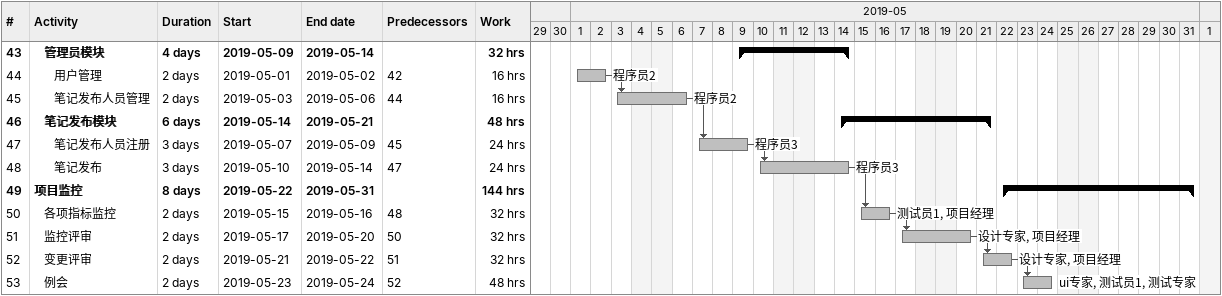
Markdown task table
| ID | Level | Task | Duration | Start | Finish | Predecessors | Resources | Work (h) |
|---|---|---|---|---|---|---|---|---|
| 43 | 2 | **管理员模块** | 4d | 2019-05-09 | 2019-05-14 |  |  | 32 |
| 44 | 3 | 用户管理 | 2d | 2019-05-01 | 2019-05-02 | 42 | 程序员2 | 16 |
| 45 | 3 | 笔记发布人员管理 | 2d | 2019-05-03 | 2019-05-06 | 44 | 程序员2 | 16 |
| 46 | 2 | **笔记发布模块** | 6d | 2019-05-14 | 2019-05-21 |  |  | 48 |
| 47 | 3 | 笔记发布人员注册 | 3d | 2019-05-07 | 2019-05-09 | 45 | 程序员3 | 24 |
| 48 | 3 | 笔记发布 | 3d | 2019-05-10 | 2019-05-14 | 47 | 程序员3 | 24 |
| 49 | 1 | **项目监控** | 8d | 2019-05-22 | 2019-05-31 |  |  | 144 |
| 50 | 2 | 各项指标监控 | 2d | 2019-05-15 | 2019-05-16 | 48 | 测试员1, 项目经理 | 32 |
| 51 | 2 | 监控评审 | 2d | 2019-05-17 | 2019-05-20 | 50 | 设计专家, 项目经理 | 32 |
| 52 | 2 | 变更评审 | 2d | 2019-05-21 | 2019-05-22 | 51 | 设计专家, 项目经理 | 32 |
| 53 | 2 | 例会 | 2d | 2019-05-23 | 2019-05-24 | 52 | ui专家, 测试员1, 测试专家 | 48 |
